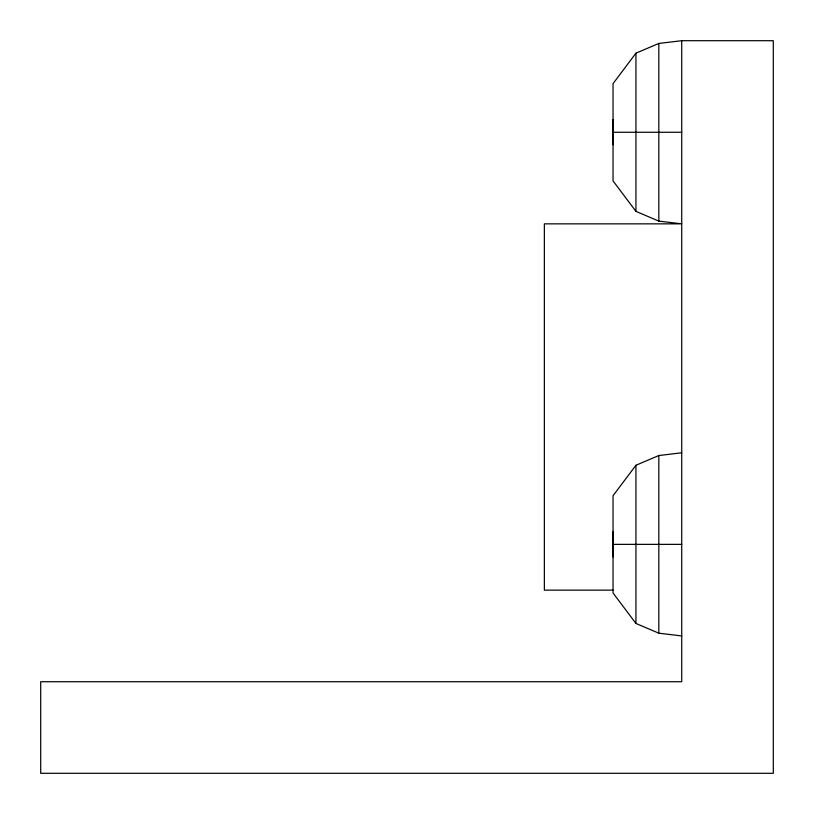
<?xml version="1.0" encoding="UTF-8"?>
<svg xmlns="http://www.w3.org/2000/svg" width="814" height="814" viewBox="0 0 814 814"><rect width="100%" height="100%" fill="white"/><g stroke="black" fill="none" stroke-linecap="round" stroke-linejoin="round"><path stroke-width="1.22" d="M613.044 556.949L613.044 531.776M613.044 144.861L613.044 119.689M681.725 40.7L681.725 681.725L40.7 681.725L40.7 773.3L773.3 773.3L773.3 40.7L681.725 40.7L658.831 43.447L635.938 53.185L613.044 83.639L613.044 180.912L635.938 211.365L658.831 221.103L681.725 223.85L544.363 223.85L544.363 590.15L613.044 590.15M681.725 452.788L658.831 455.535L635.938 465.272L613.044 495.726L613.044 592.999L635.938 623.453L658.831 633.19L681.725 635.938M613.044 132.275L681.725 132.275M613.044 544.363L681.725 544.363M658.831 43.447L658.831 221.103M658.831 455.535L658.831 633.19M635.938 53.185L635.938 211.365M635.938 465.272L635.938 623.453"/></g></svg>
